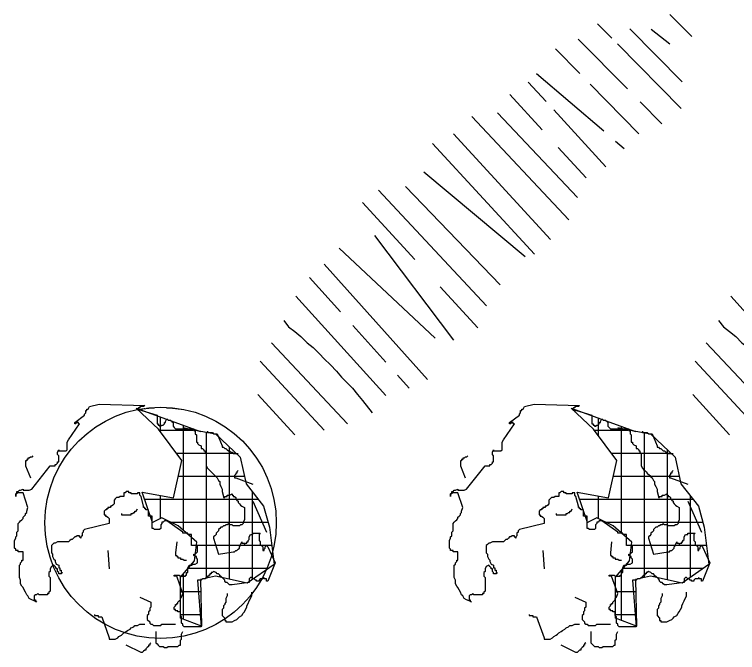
# Model space of a CAD drawing. Extents: x -13.6 to 7.2, y -12.8 to 13.
# Drawn here: x 1.171 to 4.112, y -0.374 to 2.221 of the extents above; entities that cross this region are included whole.
import ezdxf

# ---------------------------------------------------------------- set-up
doc = ezdxf.new("R2010")
doc.units = 0
doc.header["$MEASUREMENT"] = 0
for name, color, linetype in [('C-LAND-PL-SHADE', 1, 'CONTINUOUS'), ('C-LAND-PL-TEXTURE', 8, 'CONTINUOUS'), ('C-LAND-TreColmShde1', 3, 'CONTINUOUS'), ('C-LAND-TreColmShde1m', 3, 'CONTINUOUS'), ('C-LAND-WIPEOUT', 242, 'CONTINUOUS')]:
    doc.layers.add(name, color=color, linetype=linetype)
pattern_1 = [(0, (-0.01676, 0.0617), (0, 0.09375), []), (90, (-0.01676, 0.0617), (-0.09375, 6e-18), [])]

# ---------------------------------------------------------------- blocks, each defined once
blk = doc.blocks.new('C-LAND-TreColmShd2m')
at = {"layer": 'C-LAND-PL-SHADE'}
for points in [[(2.1592, 2.1608), (2.2492, 2.0708)], [(1.8656, 2.1232), (1.9233, 2.0647)], [(1.9972, 2.102), (2.2098, 1.8865)], [(2.0842, 2.1008), (2.1592, 2.0408)], [(1.7875, 2.0608), (1.9872, 1.8581)], [(1.9469, 2.0407), (2.2056, 1.7782)], [(1.6942, 2.0208), (1.7932, 1.9204)], [(1.6181, 1.9212), (1.8909, 1.6873)], [(1.5842, 1.8858), (1.6566, 1.8065)], [(1.8356, 1.8774), (2.0342, 1.6758)], [(1.5092, 1.8358), (1.6411, 1.6911)], [(2.039, 1.8056), (2.1275, 1.7158)], [(1.6878, 1.7723), (1.8992, 1.5408)], [(1.3542, 1.7458), (1.7492, 1.3258)], [(1.4592, 1.7608), (1.7842, 1.4158)], [(1.2792, 1.6758), (1.6742, 1.2458)], [(1.1942, 1.6358), (1.6092, 1.1858)], [(1.7061, 1.6199), (1.8192, 1.4958)], [(1.9394, 1.6457), (1.9742, 1.6158)], [(1.1592, 1.5208), (1.5707, 1.1764)], [(0.9742, 1.4458), (1.4142, 0.9758)], [(1.0842, 1.4608), (1.4692, 1.0608)], [(0.9092, 1.3958), (1.1227, 1.1642)], [(0.9582, 1.2618), (1.2792, 0.8358)], [(0.8142, 1.2108), (1.2051, 0.8443)], [(0.7542, 1.1458), (1.1742, 0.6758)], [(0.6942, 1.0908), (0.82, 0.9511)], [(1.2254, 1.0528), (1.3792, 0.8858)], [(0.6392, 1.0158), (1.0042, 0.6108)], [(0.5892, 0.9158), (0.6092, 0.8908), (0.6342, 0.8708), (0.6592, 0.8508), (0.6842, 0.8258), (0.7092, 0.8058), (0.7342, 0.7808), (0.7542, 0.7608), (0.7792, 0.7358), (0.8042, 0.7108), (0.8242, 0.6858), (0.8492, 0.6608), (0.8692, 0.6408), (0.8892, 0.6158), (0.9092, 0.5908), (0.9492, 0.5408)], [(0.8698, 0.8958), (1.0043, 0.7463)], [(1.0519, 0.6933), (1.0992, 0.6408)]]:
    blk.add_lwpolyline(points, dxfattribs=at)
at = {"layer": 'C-LAND-TreColmShde1m'}
for points in [[(-0.4308, 0.3658), (-0.4358, 0.3608), (-0.4408, 0.3608), (-0.4458, 0.3558), (-0.4508, 0.3558), (-0.4508, 0.3508), (-0.4558, 0.3508), (-0.4558, 0.3458), (-0.4608, 0.3458), (-0.4608, 0.3408), (-0.4608, 0.3358), (-0.4608, 0.3308), (-0.4608, 0.3258), (-0.4408, 0.2758)], [(0.0492, -0.3942), (0.0442, -0.3992), (0.0442, -0.4042), (0.0392, -0.4042), (0.0392, -0.4092), (0.0342, -0.4142), (0.0292, -0.4192), (0.0292, -0.4242), (0.0242, -0.4242), (0.0192, -0.4292), (0.0142, -0.4342), (0.0092, -0.4342), (-0.0508, -0.4042)]]:
    blk.add_lwpolyline(points, dxfattribs=at)
at = {"linetype": 'Continuous'}
blk.add_wipeout([(0.5592, 0.0935), (0.5403, 0.2255), (0.4851, 0.3469), (0.3981, 0.448), (0.2862, 0.5206), (0.1585, 0.5589), (0.0251, 0.5598), (-0.1032, 0.5232), (-0.216, 0.4522), (-0.3044, 0.3523), (-0.3612, 0.2317), (-0.3819, 0.0999), (-0.382, 0.0935), (-0.3631, -0.0385), (-0.3079, -0.16), (-0.2209, -0.261), (-0.109, -0.3336), (0.0188, -0.3719), (0.1521, -0.3728), (0.2804, -0.3363), (0.3933, -0.2652), (0.4817, -0.1653), (0.5385, -0.0447), (0.5592, 0.0871)], dxfattribs=at).dxf.layer = 'C-LAND-WIPEOUT'
at = {"layer": 'C-LAND-PL-TEXTURE', "linetype": 'Continuous'}
h = blk.add_hatch(dxfattribs=at)
h.set_pattern_fill('NET', color=256, scale=0.75, style=0)
h.set_pattern_definition(pattern_1)
h.paths.add_polyline_path([(0.1796, 0.4791), (0.3125, 0.4553), (0.4122, 0.3605), (0.436, 0.2514), (0.5072, 0.1612), (0.5309, 0.0758), (0.5499, -0.076), (0.4407, -0.1519), (0.3125, -0.1234), (0.2508, -0.1376), (0.2556, -0.3274), (0.1701, -0.2942), (0.1701, -0.1281), (0.2271, -0.0617), (0.2366, 0.0142), (0.1606, 0.0806), (0.0941, 0.1138), (0.0561, 0.0948), (0.0134, 0.2182), (0.1416, 0.1944), (0.1748, 0.3462), (0.0799, 0.4743), (-0.0103, 0.5597), (0.2508, 0.4648)])
at = {"layer": 'C-LAND-PL-SHADE'}
for points in [[(0.5392, 0.8258), (0.8492, 0.4958)], [(0.4942, 0.7508), (0.7542, 0.4708)], [(0.4842, 0.6158), (0.6342, 0.4508)]]:
    blk.add_lwpolyline(points, dxfattribs=at)
at = {"layer": 'C-LAND-PL-TEXTURE', "linetype": 'Continuous'}
blk.add_lwpolyline([(0.1796, 0.4791), (0.3125, 0.4553), (0.4122, 0.3605), (0.436, 0.2514), (0.5072, 0.1612), (0.5309, 0.0758), (0.5499, -0.076), (0.4407, -0.1519), (0.3125, -0.1234), (0.2508, -0.1376), (0.2556, -0.3274), (0.1701, -0.2942), (0.1701, -0.1281), (0.2271, -0.0617), (0.2366, 0.0142), (0.1606, 0.0806), (0.0941, 0.1138), (0.0561, 0.0948), (0.0134, 0.2182), (0.1416, 0.1944), (0.1748, 0.3462), (0.0799, 0.4743), (-0.0103, 0.5597), (0.2508, 0.4648)], close=True, dxfattribs=at)
at = {"layer": 'C-LAND-TreColmShde1m'}
blk.add_lwpolyline([(-0.1608, 0.5758), (0.0242, 0.5708), (0.0192, 0.5658), (0.0142, 0.5658), (0.0092, 0.5658), (0.0042, 0.5658), (0.0042, 0.5608), (-0.0008, 0.5608), (-0.0058, 0.5558), (0.0742, 0.5308), (0.0742, 0.5258), (0.0742, 0.5208), (0.0742, 0.5158), (0.0742, 0.5108), (0.0742, 0.5058), (0.0742, 0.5008), (0.0742, 0.4958), (0.0792, 0.4958), (0.0792, 0.4908), (0.0842, 0.4908), (0.0842, 0.4858), (0.0892, 0.4858), (0.0942, 0.4908), (0.0992, 0.4908), (0.1042, 0.4958), (0.1042, 0.5008), (0.1092, 0.5008), (0.1092, 0.5058), (0.1142, 0.5158), (0.1192, 0.5108), (0.1242, 0.5108), (0.1292, 0.5108), (0.1342, 0.5058), (0.1392, 0.5008), (0.1392, 0.4958), (0.1392, 0.4908), (0.1392, 0.4858), (0.1442, 0.4808), (0.1492, 0.4758), (0.2242, 0.4758), (0.2242, 0.4708), (0.2292, 0.4658), (0.2292, 0.4608), (0.2292, 0.4558), (0.2342, 0.4508), (0.2342, 0.4458), (0.2342, 0.4408), (0.2342, 0.4308), (0.2342, 0.4258), (0.2342, 0.4208), (0.2392, 0.4208), (0.2392, 0.4158), (0.2442, 0.4108), (0.2542, 0.4058), (0.2542, 0.4008), (0.2542, 0.3958), (0.2592, 0.3958), (0.2642, 0.3908), (0.2642, 0.3858), (0.2692, 0.3858), (0.2692, 0.3808), (0.2742, 0.3758), (0.2742, 0.3258), (0.2792, 0.3158), (0.2842, 0.3108), (0.2892, 0.3058), (0.2942, 0.3008), (0.2992, 0.2958), (0.3092, 0.2858), (0.3142, 0.2808), (0.3192, 0.2758), (0.3242, 0.2658), (0.3292, 0.2608), (0.3292, 0.2508), (0.3342, 0.2408), (0.3392, 0.2308), (0.3392, 0.2208), (0.3442, 0.2008), (0.3442, 0.1958), (0.3492, 0.1958), (0.3492, 0.2008), (0.3542, 0.2008), (0.3592, 0.2008), (0.3592, 0.2058), (0.3642, 0.2058), (0.3692, 0.2058), (0.3792, 0.2108), (0.3792, 0.2058), (0.3842, 0.2058), (0.3842, 0.2008), (0.3892, 0.2008), (0.3942, 0.1958), (0.3942, 0.1908), (0.3992, 0.1858), (0.4042, 0.1808), (0.4042, 0.1758), (0.4092, 0.1708), (0.4142, 0.1658), (0.4192, 0.1608), (0.4292, 0.1558), (0.4292, 0.1058), (0.4242, 0.0958), (0.4242, 0.0908), (0.4192, 0.0858), (0.4142, 0.0858), (0.4092, 0.0808), (0.4042, 0.0808), (0.3942, 0.0808), (0.3892, 0.0808), (0.3842, 0.0808), (0.3792, 0.0858), (0.3742, 0.0858), (0.3692, 0.0858), (0.3642, 0.0908), (0.3592, 0.0858), (0.3542, 0.0858), (0.3492, 0.0808), (0.3442, 0.0808), (0.3392, 0.0758), (0.3342, 0.0758), (0.3292, 0.0708), (0.3242, 0.0658), (0.3242, 0.0608), (0.3192, 0.0558), (0.3142, 0.0508), (0.3142, 0.0458), (0.3092, 0.0408), (0.3042, 0.0358), (0.3042, 0.0308), (0.3242, -0.0342), (0.3842, -0.0242), (0.3892, -0.0242), (0.3942, -0.0192), (0.3992, -0.0192), (0.4042, -0.0142), (0.4092, -0.0092), (0.4092, -0.0042), (0.4142, 0.0008), (0.4142, 0.0058), (0.4192, 0.0158), (0.4192, 0.0108), (0.4242, 0.0108), (0.4292, 0.0108), (0.4292, 0.0058), (0.4342, 0.0108), (0.4392, 0.0108), (0.4392, 0.0158), (0.4442, 0.0158), (0.4442, 0.0208), (0.4492, 0.0258), (0.4492, 0.0308), (0.4492, 0.0358), (0.4542, 0.0458), (0.4592, 0.0458), (0.4642, 0.0458), (0.4642, 0.0508), (0.4692, 0.0508), (0.4742, 0.0508), (0.4792, 0.0508), (0.4842, 0.0508), (0.4892, 0.0508), (0.4942, 0.0508), (0.4892, 0.0458), (0.4892, 0.0408), (0.4892, 0.0358), (0.4892, 0.0308), (0.4892, 0.0258), (0.4892, 0.0208), (0.4942, 0.0158), (0.4942, 0.0108), (0.4942, 0.0058), (0.4992, 0.0008), (0.5042, -0.0042), (0.5042, -0.0142), (0.5042, -0.0192), (0.5092, -0.0192), (0.5092, -0.0142), (0.5142, -0.0092), (0.5142, -0.0042), (0.5192, 0.0008), (0.5242, -0.0042), (0.5542, -0.0692), (0.5242, -0.1442), (0.5192, -0.1442), (0.5192, -0.1392), (0.5192, -0.1342), (0.5142, -0.1342), (0.5092, -0.1342), (0.5092, -0.1292), (0.5042, -0.1342), (0.4992, -0.1342), (0.4942, -0.1342), (0.4892, -0.1392), (0.4892, -0.1442), (0.4842, -0.1442), (0.4792, -0.1442), (0.4792, -0.1392), (0.4742, -0.1392), (0.4692, -0.1342), (0.4642, -0.1342), (0.4592, -0.1292), (0.4542, -0.1292), (0.4492, -0.1342), (0.4492, -0.1392), (0.4492, -0.1442), (0.4492, -0.1492), (0.3792, -0.1592), (0.3692, -0.1592), (0.3642, -0.1542), (0.3592, -0.1492), (0.3542, -0.1492), (0.3492, -0.1442), (0.3492, -0.1392), (0.3442, -0.1342), (0.3392, -0.1292), (0.3342, -0.1242), (0.3292, -0.1242), (0.3292, -0.1192), (0.3242, -0.1142), (0.3192, -0.1142), (0.3142, -0.1092), (0.3042, -0.1042), (0.2992, -0.1092), (0.2942, -0.1092), (0.2942, -0.1142), (0.2892, -0.1142), (0.2892, -0.1192), (0.2842, -0.1192), (0.2842, -0.1242), (0.2792, -0.1242), (0.2792, -0.1292), (0.2742, -0.1292), (0.2692, -0.1342), (0.2642, -0.1342), (0.2592, -0.1342), (0.2542, -0.1392), (0.2492, -0.1392), (0.2442, -0.1392), (0.2392, -0.1392), (0.2542, -0.3292), (0.1992, -0.3292), (0.1892, -0.3292), (0.1842, -0.3292), (0.1792, -0.3242), (0.1792, -0.3192), (0.1742, -0.3142), (0.1742, -0.3092), (0.1742, -0.3042), (0.1742, -0.2992), (0.1742, -0.2942), (0.1742, -0.2892), (0.1692, -0.2842), (0.1692, -0.2692), (0.1642, -0.2692), (0.1592, -0.2692), (0.1592, -0.2642), (0.1542, -0.2642), (0.1492, -0.2642), (0.1492, -0.2592), (0.1442, -0.2592), (0.1442, -0.2542), (0.1442, -0.2492), (0.1492, -0.2442), (0.1492, -0.2392), (0.1542, -0.2392), (0.1542, -0.2342), (0.1592, -0.2342), (0.1592, -0.2292), (0.1642, -0.2242), (0.1692, -0.2192), (0.1692, -0.2142), (0.1742, -0.2092), (0.1792, -0.1942), (0.1542, -0.1242), (0.1492, -0.1242), (0.1442, -0.1242), (0.1442, -0.1192), (0.1492, -0.1192), (0.1542, -0.1192), (0.1592, -0.1192), (0.1642, -0.1192), (0.1692, -0.1242), (0.1742, -0.1242), (0.1792, -0.1242), (0.1842, -0.1242), (0.1892, -0.1242), (0.1892, -0.1192), (0.1942, -0.1192), (0.1942, -0.1142), (0.1942, -0.1092), (0.1992, -0.1092), (0.1992, -0.1042), (0.1992, -0.0992), (0.1992, -0.0942), (0.1992, -0.0892), (0.2042, -0.0792), (0.2092, -0.0792), (0.2142, -0.0792), (0.2192, -0.0742), (0.2242, -0.0742), (0.2292, -0.0742), (0.2392, -0.0692), (0.2392, -0.0642), (0.2392, -0.0592), (0.2392, -0.0542), (0.2342, -0.0492), (0.2342, -0.0442), (0.2292, -0.0442), (0.2242, -0.0392), (0.2242, -0.0342), (0.2292, -0.0342), (0.2342, -0.0292), (0.2392, -0.0242), (0.2392, -0.0192), (0.2392, -0.0142), (0.2392, -0.0092), (0.2392, 0.0008), (0.2342, 0.0008), (0.2292, 0.0008), (0.2242, 0.0008), (0.2192, 0.0008), (0.2142, 0.0008), (0.2142, 0.0058), (0.2142, 0.0108), (0.2142, 0.0158), (0.2142, 0.0208), (0.2142, 0.0258), (0.2142, 0.0308), (0.2142, 0.0358), (0.2142, 0.0458), (0.2092, 0.0458), (0.2042, 0.0458), (0.1992, 0.0458), (0.1992, 0.0508), (0.1942, 0.0508), (0.1892, 0.0508), (0.1842, 0.0508), (0.1792, 0.0508), (0.1792, 0.0558), (0.1142, 0.1008), (0.1092, 0.1008), (0.1042, 0.1008), (0.0992, 0.0958), (0.0942, 0.0958), (0.0942, 0.0908), (0.0892, 0.0858), (0.0892, 0.0808), (0.0892, 0.0758), (0.0892, 0.0708), (0.0842, 0.0658), (0.0792, 0.0658), (0.0742, 0.0658), (0.0692, 0.0658), (0.0642, 0.0658), (0.0592, 0.0708), (0.0542, 0.0708), (0.0542, 0.0758), (0.0542, 0.0808), (0.0542, 0.0858), (0.0542, 0.0908), (0.0542, 0.0958), (0.0542, 0.1008), (0.0542, 0.1058), (0.0542, 0.1108), (0.0542, 0.1208), (0.0492, 0.1208), (0.0442, 0.1208), (0.0392, 0.1208), (0.0392, 0.1258), (0.0392, 0.1308), (0.0392, 0.1358), (0.0392, 0.1408), (0.0392, 0.1458), (0.0342, 0.1458), (0.0292, 0.1458), (0.0292, 0.1508), (0.0242, 0.1508), (0.0242, 0.1558), (0.0192, 0.1558), (0.0192, 0.1608), (0.0092, 0.2008), (0.0042, 0.2058), (0.0042, 0.2108), (0.0042, 0.2158), (-0.0008, 0.2158), (-0.0058, 0.2158), (-0.0058, 0.2108), (-0.0108, 0.2108), (-0.0158, 0.2108), (-0.0208, 0.2108), (-0.0258, 0.2108), (-0.0308, 0.2108), (-0.0308, 0.2158), (-0.0358, 0.2158), (-0.0408, 0.2158), (-0.0408, 0.2208), (-0.0458, 0.2208), (-0.0508, 0.2208), (-0.0558, 0.2158), (-0.0608, 0.2158), (-0.0608, 0.2108), (-0.0608, 0.2058), (-0.0608, 0.2008), (-0.0658, 0.2008), (-0.0708, 0.2008), (-0.0758, 0.2008), (-0.0808, 0.1958), (-0.0858, 0.1958), (-0.0908, 0.1958), (-0.0958, 0.1908), (-0.1008, 0.1858), (-0.1008, 0.1808), (-0.1008, 0.1758), (-0.1008, 0.1708), (-0.1058, 0.1658), (-0.1108, 0.1608), (-0.1158, 0.1608), (-0.1158, 0.1558), (-0.1208, 0.1558), (-0.1258, 0.1558), (-0.1258, 0.1508), (-0.1308, 0.1508), (-0.1308, 0.1458), (-0.1358, 0.1458), (-0.1408, 0.1408), (-0.1408, 0.1358), (-0.1408, 0.1308), (-0.1408, 0.1258), (-0.1358, 0.1258), (-0.1358, 0.1208), (-0.1308, 0.1208), (-0.1258, 0.1158), (-0.1208, 0.1108), (-0.1208, 0.1058), (-0.1208, 0.1008), (-0.1208, 0.0908), (-0.2208, 0.0658), (-0.2258, 0.0608), (-0.2258, 0.0558), (-0.2308, 0.0508), (-0.2308, 0.0458), (-0.2308, 0.0408), (-0.2358, 0.0358), (-0.2358, 0.0308), (-0.2408, 0.0358), (-0.2408, 0.0408), (-0.2458, 0.0408), (-0.2508, 0.0408), (-0.2558, 0.0358), (-0.2608, 0.0358), (-0.2658, 0.0308), (-0.2708, 0.0258), (-0.2758, 0.0258), (-0.2808, 0.0208), (-0.2858, 0.0158), (-0.2908, 0.0158), (-0.2958, 0.0158), (-0.3008, 0.0158), (-0.3058, 0.0158), (-0.3108, 0.0158), (-0.3158, 0.0158), (-0.3208, 0.0158), (-0.3258, 0.0158), (-0.3308, 0.0158), (-0.3408, 0.0108), (-0.3458, 0.0108), (-0.3508, 0.0058), (-0.3558, 0.0008), (-0.3558, -0.0092), (-0.3558, -0.0142), (-0.3558, -0.0192), (-0.3558, -0.0292), (-0.3508, -0.0342), (-0.3508, -0.0442), (-0.3458, -0.0542), (-0.3408, -0.0592), (-0.3408, -0.0642), (-0.3358, -0.0742), (-0.3258, -0.0792), (-0.3258, -0.0842), (-0.3258, -0.0892), (-0.3208, -0.0892), (-0.3208, -0.0942), (-0.3208, -0.0992), (-0.3158, -0.0992), (-0.3158, -0.1042), (-0.3158, -0.1092), (-0.3108, -0.1092), (-0.3158, -0.1142), (-0.3208, -0.1142), (-0.3258, -0.1142), (-0.3258, -0.1092), (-0.3308, -0.1042), (-0.3308, -0.0992), (-0.3308, -0.0942), (-0.3358, -0.0942), (-0.3358, -0.0892), (-0.3408, -0.0842), (-0.3458, -0.0792), (-0.3558, -0.0842), (-0.3608, -0.0942), (-0.3608, -0.0992), (-0.3608, -0.1042), (-0.3658, -0.1092), (-0.3658, -0.1142), (-0.3658, -0.1242), (-0.3608, -0.1292), (-0.3608, -0.1342), (-0.3608, -0.1442), (-0.3608, -0.1492), (-0.3608, -0.1592), (-0.3608, -0.1642), (-0.3608, -0.1742), (-0.3608, -0.1842), (-0.3658, -0.1892), (-0.3658, -0.1942), (-0.3708, -0.1942), (-0.3708, -0.1992), (-0.3758, -0.1992), (-0.3808, -0.1992), (-0.3858, -0.1992), (-0.3908, -0.1992), (-0.3958, -0.1992), (-0.4008, -0.1992), (-0.4058, -0.1992), (-0.4108, -0.1942), (-0.4158, -0.1992), (-0.4208, -0.1992), (-0.4258, -0.2042), (-0.4258, -0.2092), (-0.4258, -0.2142), (-0.4258, -0.2192), (-0.4208, -0.2192), (-0.4208, -0.2242), (-0.4158, -0.2292), (-0.4258, -0.2242), (-0.4358, -0.2192), (-0.4458, -0.2142), (-0.4508, -0.2042), (-0.4558, -0.1992), (-0.4608, -0.1892), (-0.4658, -0.1792), (-0.4708, -0.1692), (-0.4758, -0.1642), (-0.4808, -0.1542), (-0.4808, -0.1392), (-0.4858, -0.1292), (-0.4858, -0.1192), (-0.4858, -0.1092), (-0.4858, -0.0792), (-0.4808, -0.0742), (-0.4808, -0.0692), (-0.4758, -0.0642), (-0.4758, -0.0592), (-0.4708, -0.0592), (-0.4708, -0.0542), (-0.4708, -0.0492), (-0.4708, -0.0442), (-0.4708, -0.0392), (-0.4708, -0.0342), (-0.4708, -0.0242), (-0.4758, -0.0242), (-0.4808, -0.0242), (-0.4858, -0.0242), (-0.4908, -0.0242), (-0.4908, -0.0192), (-0.5008, -0.0192), (-0.5008, -0.0142), (-0.5058, -0.0092), (-0.5058, -0.0042), (-0.5058, 0.0008), (-0.5058, 0.0108), (-0.5058, 0.0158), (-0.5058, 0.0208), (-0.5008, 0.0308), (-0.5008, 0.0358), (-0.4958, 0.0408), (-0.4958, 0.0508), (-0.4958, 0.0558), (-0.4908, 0.0608), (-0.4908, 0.0758), (-0.4908, 0.0808), (-0.4908, 0.0858), (-0.4908, 0.0908), (-0.4858, 0.0958), (-0.4808, 0.1008), (-0.4758, 0.1058), (-0.4708, 0.1108), (-0.4708, 0.1158), (-0.4658, 0.1208), (-0.4608, 0.1258), (-0.4608, 0.1308), (-0.4558, 0.1358), (-0.4558, 0.1408), (-0.4508, 0.1558), (-0.4708, 0.2158), (-0.4758, 0.2158), (-0.4808, 0.2158), (-0.4858, 0.2158), (-0.4908, 0.2158), (-0.4958, 0.2158), (-0.4958, 0.2108), (-0.5008, 0.2108), (-0.5008, 0.2058), (-0.5008, 0.2008), (-0.5008, 0.2058), (-0.5008, 0.2108), (-0.4958, 0.2158), (-0.4958, 0.2208), (-0.4908, 0.2208), (-0.4858, 0.2258), (-0.4808, 0.2258), (-0.4708, 0.2308), (-0.4708, 0.2258), (-0.4658, 0.2258), (-0.4608, 0.2258), (-0.4558, 0.2258), (-0.4508, 0.2258), (-0.4458, 0.2258), (-0.4358, 0.2308), (-0.3608, 0.3258), (-0.3558, 0.3258), (-0.3508, 0.3258), (-0.3458, 0.3258), (-0.3408, 0.3258), (-0.3408, 0.3308), (-0.3358, 0.3308), (-0.3308, 0.3358), (-0.3308, 0.3408), (-0.3258, 0.3408), (-0.3258, 0.3458), (-0.3258, 0.3508), (-0.3258, 0.3558), (-0.3258, 0.3608), (-0.3258, 0.3658), (-0.3308, 0.3708), (-0.3308, 0.3758), (-0.3308, 0.3808), (-0.3258, 0.3908), (-0.3258, 0.3858), (-0.3208, 0.3858), (-0.3158, 0.3858), (-0.3108, 0.3858), (-0.3058, 0.3858), (-0.3008, 0.3858), (-0.2958, 0.3858), (-0.2908, 0.3908), (-0.2908, 0.3958), (-0.2908, 0.4008), (-0.2908, 0.4058), (-0.2908, 0.4108), (-0.2908, 0.4158), (-0.2908, 0.4208), (-0.2858, 0.4308), (-0.2408, 0.4958), (-0.2458, 0.4958), (-0.2458, 0.5008), (-0.2508, 0.5008), (-0.2558, 0.5008), (-0.2558, 0.4958), (-0.2608, 0.4958), (-0.2608, 0.5008), (-0.2208, 0.5308), (-0.2208, 0.5358), (-0.2158, 0.5408), (-0.2158, 0.5458), (-0.2158, 0.5508), (-0.2108, 0.5508), (-0.2108, 0.5558), (-0.2058, 0.5558), (-0.2008, 0.5658)], close=True, dxfattribs=at)
for points in [[(0.2792, 0.4658), (0.2792, 0.4608), (0.2842, 0.4608), (0.2892, 0.4608), (0.2942, 0.4608), (0.2992, 0.4608), (0.3042, 0.4558), (0.3092, 0.4558), (0.3192, 0.4558), (0.3392, 0.4058), (0.3392, 0.4008), (0.3442, 0.4008), (0.3492, 0.3958), (0.3542, 0.3958), (0.3592, 0.3908), (0.3642, 0.3858), (0.3692, 0.3858), (0.3742, 0.3808), (0.3792, 0.3808), (0.3842, 0.3758), (0.3892, 0.3758), (0.3942, 0.3758), (0.4042, 0.3758)], [(0.4042, 0.3058), (0.3992, 0.3008), (0.3992, 0.2958), (0.3942, 0.2958), (0.3942, 0.2908), (0.3892, 0.2858), (0.3892, 0.2808), (0.3892, 0.2758), (0.3942, 0.2758), (0.4642, 0.2508)], [(0.4642, 0.1808), (0.5192, 0.0558)], [(-0.0708, 0.1308), (-0.0708, 0.1258), (-0.0658, 0.1258), (-0.0608, 0.1258), (-0.0558, 0.1258), (-0.0508, 0.1258), (-0.0458, 0.1258), (-0.0408, 0.1258), (-0.0358, 0.1258), (-0.0308, 0.1258), (-0.0308, 0.1308), (-0.0258, 0.1308), (-0.0208, 0.1358), (-0.0158, 0.1358), (-0.0158, 0.1408), (-0.0108, 0.1408), (-0.0058, 0.1508)], [(0.1542, 0.0158), (0.1492, -0.0292), (0.1492, -0.0342), (0.1492, -0.0392), (0.1542, -0.0392), (0.1542, -0.0442), (0.1592, -0.0442), (0.1592, -0.0492), (0.1642, -0.0492), (0.1692, -0.0492), (0.1692, -0.0542), (0.1742, -0.0542), (0.1792, -0.0542), (0.1842, -0.0592), (0.1942, -0.0592)], [(-0.1258, -0.0192), (-0.1208, -0.0942)], [(0.3592, -0.1942), (0.3592, -0.1992), (0.3592, -0.2042), (0.3542, -0.2142), (0.3542, -0.2192), (0.3542, -0.2242), (0.3542, -0.2292), (0.3492, -0.2342), (0.3492, -0.2392), (0.3442, -0.2442), (0.3442, -0.2492), (0.3442, -0.2542), (0.3392, -0.2592), (0.3392, -0.2642), (0.3392, -0.2692), (0.3392, -0.2742), (0.3392, -0.2842), (0.3492, -0.2942), (0.3492, -0.2992), (0.3492, -0.3042), (0.3542, -0.3042), (0.3542, -0.3092), (0.3592, -0.3092), (0.3642, -0.3092), (0.3692, -0.3092), (0.3792, -0.3092), (0.3892, -0.3042), (0.3992, -0.2992), (0.4042, -0.2942), (0.4092, -0.2892), (0.4192, -0.2842), (0.4242, -0.2742), (0.4292, -0.2692), (0.4342, -0.2592), (0.4392, -0.2492), (0.4392, -0.2442), (0.4442, -0.2342), (0.4492, -0.2242), (0.4592, -0.2042), (0.4592, -0.1992), (0.4592, -0.1942), (0.4592, -0.1892)], [(0.0042, -0.2092), (0.0492, -0.2292), (0.0492, -0.2342), (0.0492, -0.2392), (0.0492, -0.2442), (0.0492, -0.2492), (0.0442, -0.2542), (0.0442, -0.2592), (0.0442, -0.2642), (0.0392, -0.2692), (0.0392, -0.2742), (0.0392, -0.2792), (0.0342, -0.2842), (0.0342, -0.2892), (0.0342, -0.2942), (0.0342, -0.2992), (0.0442, -0.3092), (0.0442, -0.3142), (0.0492, -0.3192), (0.0542, -0.3192), (0.0592, -0.3242), (0.0692, -0.3242), (0.0742, -0.3242), (0.0792, -0.3242), (0.0892, -0.3242), (0.0942, -0.3192), (0.1042, -0.3192), (0.1092, -0.3192), (0.1192, -0.3192), (0.1242, -0.3192), (0.1342, -0.3192), (0.1492, -0.3192)], [(-0.1808, -0.2792), (-0.1808, -0.2842), (-0.1758, -0.2842), (-0.1708, -0.2842), (-0.1658, -0.2842), (-0.1658, -0.2892), (-0.1608, -0.2892), (-0.1558, -0.2892), (-0.1508, -0.2892), (-0.1208, -0.3742), (-0.1208, -0.3792), (-0.1158, -0.3792), (-0.1108, -0.3792), (-0.1008, -0.3792), (-0.0958, -0.3792), (-0.0858, -0.3742), (-0.0808, -0.3692), (-0.0708, -0.3642), (-0.0658, -0.3592), (-0.0608, -0.3542), (-0.0508, -0.3492), (-0.0458, -0.3442), (-0.0358, -0.3392), (-0.0308, -0.3342), (-0.0208, -0.3292), (-0.0158, -0.3242), (-0.0058, -0.3242), (0.0042, -0.3192), (0.0242, -0.3192)], [(0.0692, -0.3492), (0.0692, -0.3542), (0.0692, -0.3592), (0.0692, -0.3642), (0.0692, -0.3692), (0.0692, -0.3742), (0.0692, -0.3792), (0.0692, -0.3892), (0.0692, -0.3942), (0.0742, -0.3992), (0.0792, -0.4042), (0.0842, -0.4092), (0.0892, -0.4092), (0.0942, -0.4092), (0.0992, -0.4092), (0.1042, -0.4142), (0.1142, -0.4142), (0.1192, -0.4092), (0.1242, -0.4092), (0.1292, -0.4092), (0.1342, -0.4092), (0.1492, -0.4092), (0.1542, -0.4092), (0.1592, -0.4092), (0.1642, -0.4042), (0.1692, -0.4042), (0.1692, -0.3992), (0.1692, -0.3942), (0.1692, -0.3892), (0.1692, -0.3842), (0.1742, -0.3792), (0.1742, -0.3742), (0.1742, -0.3692), (0.1742, -0.3642), (0.1742, -0.3592), (0.1792, -0.3492)]]:
    blk.add_lwpolyline(points, dxfattribs=at)
at = {"layer": 'C-LAND-WIPEOUT', "linetype": 'Continuous'}
blk.add_circle((0.0886, 0.0935), 0.4706, dxfattribs=at)
blk = doc.blocks.new('TreeColmShde2m')
at = {"layer": 'C-LAND-TreColmShde1m', "linetype": 'Continuous'}
blk.add_blockref('C-LAND-TreColmShd2m', (0, 0), dxfattribs=at)
blk = doc.blocks.new('C-LAND-TreColmShde2')
at = {"layer": 'C-LAND-PL-TEXTURE', "linetype": 'Continuous'}
h = blk.add_hatch(dxfattribs=at)
h.set_pattern_fill('NET', color=256, scale=0.75, style=0)
h.set_pattern_definition(pattern_1)
h.paths.add_polyline_path([(0.1796, 0.4791), (0.3125, 0.4553), (0.4122, 0.3605), (0.436, 0.2514), (0.5072, 0.1612), (0.5309, 0.0758), (0.5499, -0.076), (0.4407, -0.1519), (0.3125, -0.1234), (0.2508, -0.1376), (0.2556, -0.3274), (0.1701, -0.2942), (0.1701, -0.1281), (0.2271, -0.0617), (0.2366, 0.0142), (0.1606, 0.0806), (0.0941, 0.1138), (0.0561, 0.0948), (0.0134, 0.2182), (0.1416, 0.1944), (0.1748, 0.3462), (0.0799, 0.4743), (-0.0103, 0.5597), (0.2508, 0.4648)])
at = {"layer": 'C-LAND-PL-SHADE'}
for points in [[(2.1592, 2.1608), (2.2492, 2.0708)], [(1.8656, 2.1232), (1.9233, 2.0647)], [(1.9972, 2.102), (2.2098, 1.8865)], [(2.0842, 2.1008), (2.1592, 2.0408)], [(1.7875, 2.0608), (1.9872, 1.8581)], [(1.9469, 2.0407), (2.2056, 1.7782)], [(1.6942, 2.0208), (1.7932, 1.9204)], [(1.6181, 1.9212), (1.8909, 1.6873)], [(1.5842, 1.8858), (1.6566, 1.8065)], [(1.8356, 1.8774), (2.0342, 1.6758)], [(1.5092, 1.8358), (1.6411, 1.6911)], [(2.039, 1.8056), (2.1275, 1.7158)], [(1.6878, 1.7723), (1.8992, 1.5408)], [(1.3542, 1.7458), (1.7492, 1.3258)], [(1.4592, 1.7608), (1.7842, 1.4158)], [(1.2792, 1.6758), (1.6742, 1.2458)], [(1.1942, 1.6358), (1.6092, 1.1858)], [(1.7061, 1.6199), (1.8192, 1.4958)], [(1.9394, 1.6457), (1.9742, 1.6158)], [(1.1592, 1.5208), (1.5707, 1.1764)], [(0.9742, 1.4458), (1.4142, 0.9758)], [(1.0842, 1.4608), (1.4692, 1.0608)], [(0.9092, 1.3958), (1.1227, 1.1642)], [(0.9582, 1.2618), (1.2792, 0.8358)], [(0.8142, 1.2108), (1.2051, 0.8443)], [(0.7542, 1.1458), (1.1742, 0.6758)], [(0.6942, 1.0908), (0.82, 0.9511)], [(1.2254, 1.0528), (1.3792, 0.8858)], [(0.6392, 1.0158), (1.0042, 0.6108)], [(0.5892, 0.9158), (0.6092, 0.8908), (0.6342, 0.8708), (0.6592, 0.8508), (0.6842, 0.8258), (0.7092, 0.8058), (0.7342, 0.7808), (0.7542, 0.7608), (0.7792, 0.7358), (0.8042, 0.7108), (0.8242, 0.6858), (0.8492, 0.6608), (0.8692, 0.6408), (0.8892, 0.6158), (0.9092, 0.5908), (0.9492, 0.5408)], [(0.8698, 0.8958), (1.0043, 0.7463)], [(0.5392, 0.8258), (0.8492, 0.4958)], [(0.4942, 0.7508), (0.7542, 0.4708)], [(1.0519, 0.6933), (1.0992, 0.6408)], [(0.4842, 0.6158), (0.6342, 0.4508)]]:
    blk.add_lwpolyline(points, dxfattribs=at)
at = {"layer": 'C-LAND-PL-TEXTURE', "linetype": 'Continuous'}
blk.add_lwpolyline([(0.1796, 0.4791), (0.3125, 0.4553), (0.4122, 0.3605), (0.436, 0.2514), (0.5072, 0.1612), (0.5309, 0.0758), (0.5499, -0.076), (0.4407, -0.1519), (0.3125, -0.1234), (0.2508, -0.1376), (0.2556, -0.3274), (0.1701, -0.2942), (0.1701, -0.1281), (0.2271, -0.0617), (0.2366, 0.0142), (0.1606, 0.0806), (0.0941, 0.1138), (0.0561, 0.0948), (0.0134, 0.2182), (0.1416, 0.1944), (0.1748, 0.3462), (0.0799, 0.4743), (-0.0103, 0.5597), (0.2508, 0.4648)], close=True, dxfattribs=at)
at = {"layer": 'C-LAND-TreColmShde1'}
blk.add_lwpolyline([(-0.1608, 0.5758), (0.0242, 0.5708), (0.0192, 0.5658), (0.0142, 0.5658), (0.0092, 0.5658), (0.0042, 0.5658), (0.0042, 0.5608), (-0.0008, 0.5608), (-0.0058, 0.5558), (0.0742, 0.5308), (0.0742, 0.5258), (0.0742, 0.5208), (0.0742, 0.5158), (0.0742, 0.5108), (0.0742, 0.5058), (0.0742, 0.5008), (0.0742, 0.4958), (0.0792, 0.4958), (0.0792, 0.4908), (0.0842, 0.4908), (0.0842, 0.4858), (0.0892, 0.4858), (0.0942, 0.4908), (0.0992, 0.4908), (0.1042, 0.4958), (0.1042, 0.5008), (0.1092, 0.5008), (0.1092, 0.5058), (0.1142, 0.5158), (0.1192, 0.5108), (0.1242, 0.5108), (0.1292, 0.5108), (0.1342, 0.5058), (0.1392, 0.5008), (0.1392, 0.4958), (0.1392, 0.4908), (0.1392, 0.4858), (0.1442, 0.4808), (0.1492, 0.4758), (0.2242, 0.4758), (0.2242, 0.4708), (0.2292, 0.4658), (0.2292, 0.4608), (0.2292, 0.4558), (0.2342, 0.4508), (0.2342, 0.4458), (0.2342, 0.4408), (0.2342, 0.4308), (0.2342, 0.4258), (0.2342, 0.4208), (0.2392, 0.4208), (0.2392, 0.4158), (0.2442, 0.4108), (0.2542, 0.4058), (0.2542, 0.4008), (0.2542, 0.3958), (0.2592, 0.3958), (0.2642, 0.3908), (0.2642, 0.3858), (0.2692, 0.3858), (0.2692, 0.3808), (0.2742, 0.3758), (0.2742, 0.3258), (0.2792, 0.3158), (0.2842, 0.3108), (0.2892, 0.3058), (0.2942, 0.3008), (0.2992, 0.2958), (0.3092, 0.2858), (0.3142, 0.2808), (0.3192, 0.2758), (0.3242, 0.2658), (0.3292, 0.2608), (0.3292, 0.2508), (0.3342, 0.2408), (0.3392, 0.2308), (0.3392, 0.2208), (0.3442, 0.2008), (0.3442, 0.1958), (0.3492, 0.1958), (0.3492, 0.2008), (0.3542, 0.2008), (0.3592, 0.2008), (0.3592, 0.2058), (0.3642, 0.2058), (0.3692, 0.2058), (0.3792, 0.2108), (0.3792, 0.2058), (0.3842, 0.2058), (0.3842, 0.2008), (0.3892, 0.2008), (0.3942, 0.1958), (0.3942, 0.1908), (0.3992, 0.1858), (0.4042, 0.1808), (0.4042, 0.1758), (0.4092, 0.1708), (0.4142, 0.1658), (0.4192, 0.1608), (0.4292, 0.1558), (0.4292, 0.1058), (0.4242, 0.0958), (0.4242, 0.0908), (0.4192, 0.0858), (0.4142, 0.0858), (0.4092, 0.0808), (0.4042, 0.0808), (0.3942, 0.0808), (0.3892, 0.0808), (0.3842, 0.0808), (0.3792, 0.0858), (0.3742, 0.0858), (0.3692, 0.0858), (0.3642, 0.0908), (0.3592, 0.0858), (0.3542, 0.0858), (0.3492, 0.0808), (0.3442, 0.0808), (0.3392, 0.0758), (0.3342, 0.0758), (0.3292, 0.0708), (0.3242, 0.0658), (0.3242, 0.0608), (0.3192, 0.0558), (0.3142, 0.0508), (0.3142, 0.0458), (0.3092, 0.0408), (0.3042, 0.0358), (0.3042, 0.0308), (0.3242, -0.0342), (0.3842, -0.0242), (0.3892, -0.0242), (0.3942, -0.0192), (0.3992, -0.0192), (0.4042, -0.0142), (0.4092, -0.0092), (0.4092, -0.0042), (0.4142, 0.0008), (0.4142, 0.0058), (0.4192, 0.0158), (0.4192, 0.0108), (0.4242, 0.0108), (0.4292, 0.0108), (0.4292, 0.0058), (0.4342, 0.0108), (0.4392, 0.0108), (0.4392, 0.0158), (0.4442, 0.0158), (0.4442, 0.0208), (0.4492, 0.0258), (0.4492, 0.0308), (0.4492, 0.0358), (0.4542, 0.0458), (0.4592, 0.0458), (0.4642, 0.0458), (0.4642, 0.0508), (0.4692, 0.0508), (0.4742, 0.0508), (0.4792, 0.0508), (0.4842, 0.0508), (0.4892, 0.0508), (0.4942, 0.0508), (0.4892, 0.0458), (0.4892, 0.0408), (0.4892, 0.0358), (0.4892, 0.0308), (0.4892, 0.0258), (0.4892, 0.0208), (0.4942, 0.0158), (0.4942, 0.0108), (0.4942, 0.0058), (0.4992, 0.0008), (0.5042, -0.0042), (0.5042, -0.0142), (0.5042, -0.0192), (0.5092, -0.0192), (0.5092, -0.0142), (0.5142, -0.0092), (0.5142, -0.0042), (0.5192, 0.0008), (0.5242, -0.0042), (0.5542, -0.0692), (0.5242, -0.1442), (0.5192, -0.1442), (0.5192, -0.1392), (0.5192, -0.1342), (0.5142, -0.1342), (0.5092, -0.1342), (0.5092, -0.1292), (0.5042, -0.1342), (0.4992, -0.1342), (0.4942, -0.1342), (0.4892, -0.1392), (0.4892, -0.1442), (0.4842, -0.1442), (0.4792, -0.1442), (0.4792, -0.1392), (0.4742, -0.1392), (0.4692, -0.1342), (0.4642, -0.1342), (0.4592, -0.1292), (0.4542, -0.1292), (0.4492, -0.1342), (0.4492, -0.1392), (0.4492, -0.1442), (0.4492, -0.1492), (0.3792, -0.1592), (0.3692, -0.1592), (0.3642, -0.1542), (0.3592, -0.1492), (0.3542, -0.1492), (0.3492, -0.1442), (0.3492, -0.1392), (0.3442, -0.1342), (0.3392, -0.1292), (0.3342, -0.1242), (0.3292, -0.1242), (0.3292, -0.1192), (0.3242, -0.1142), (0.3192, -0.1142), (0.3142, -0.1092), (0.3042, -0.1042), (0.2992, -0.1092), (0.2942, -0.1092), (0.2942, -0.1142), (0.2892, -0.1142), (0.2892, -0.1192), (0.2842, -0.1192), (0.2842, -0.1242), (0.2792, -0.1242), (0.2792, -0.1292), (0.2742, -0.1292), (0.2692, -0.1342), (0.2642, -0.1342), (0.2592, -0.1342), (0.2542, -0.1392), (0.2492, -0.1392), (0.2442, -0.1392), (0.2392, -0.1392), (0.2542, -0.3292), (0.1992, -0.3292), (0.1892, -0.3292), (0.1842, -0.3292), (0.1792, -0.3242), (0.1792, -0.3192), (0.1742, -0.3142), (0.1742, -0.3092), (0.1742, -0.3042), (0.1742, -0.2992), (0.1742, -0.2942), (0.1742, -0.2892), (0.1692, -0.2842), (0.1692, -0.2692), (0.1642, -0.2692), (0.1592, -0.2692), (0.1592, -0.2642), (0.1542, -0.2642), (0.1492, -0.2642), (0.1492, -0.2592), (0.1442, -0.2592), (0.1442, -0.2542), (0.1442, -0.2492), (0.1492, -0.2442), (0.1492, -0.2392), (0.1542, -0.2392), (0.1542, -0.2342), (0.1592, -0.2342), (0.1592, -0.2292), (0.1642, -0.2242), (0.1692, -0.2192), (0.1692, -0.2142), (0.1742, -0.2092), (0.1792, -0.1942), (0.1542, -0.1242), (0.1492, -0.1242), (0.1442, -0.1242), (0.1442, -0.1192), (0.1492, -0.1192), (0.1542, -0.1192), (0.1592, -0.1192), (0.1642, -0.1192), (0.1692, -0.1242), (0.1742, -0.1242), (0.1792, -0.1242), (0.1842, -0.1242), (0.1892, -0.1242), (0.1892, -0.1192), (0.1942, -0.1192), (0.1942, -0.1142), (0.1942, -0.1092), (0.1992, -0.1092), (0.1992, -0.1042), (0.1992, -0.0992), (0.1992, -0.0942), (0.1992, -0.0892), (0.2042, -0.0792), (0.2092, -0.0792), (0.2142, -0.0792), (0.2192, -0.0742), (0.2242, -0.0742), (0.2292, -0.0742), (0.2392, -0.0692), (0.2392, -0.0642), (0.2392, -0.0592), (0.2392, -0.0542), (0.2342, -0.0492), (0.2342, -0.0442), (0.2292, -0.0442), (0.2242, -0.0392), (0.2242, -0.0342), (0.2292, -0.0342), (0.2342, -0.0292), (0.2392, -0.0242), (0.2392, -0.0192), (0.2392, -0.0142), (0.2392, -0.0092), (0.2392, 0.0008), (0.2342, 0.0008), (0.2292, 0.0008), (0.2242, 0.0008), (0.2192, 0.0008), (0.2142, 0.0008), (0.2142, 0.0058), (0.2142, 0.0108), (0.2142, 0.0158), (0.2142, 0.0208), (0.2142, 0.0258), (0.2142, 0.0308), (0.2142, 0.0358), (0.2142, 0.0458), (0.2092, 0.0458), (0.2042, 0.0458), (0.1992, 0.0458), (0.1992, 0.0508), (0.1942, 0.0508), (0.1892, 0.0508), (0.1842, 0.0508), (0.1792, 0.0508), (0.1792, 0.0558), (0.1142, 0.1008), (0.1092, 0.1008), (0.1042, 0.1008), (0.0992, 0.0958), (0.0942, 0.0958), (0.0942, 0.0908), (0.0892, 0.0858), (0.0892, 0.0808), (0.0892, 0.0758), (0.0892, 0.0708), (0.0842, 0.0658), (0.0792, 0.0658), (0.0742, 0.0658), (0.0692, 0.0658), (0.0642, 0.0658), (0.0592, 0.0708), (0.0542, 0.0708), (0.0542, 0.0758), (0.0542, 0.0808), (0.0542, 0.0858), (0.0542, 0.0908), (0.0542, 0.0958), (0.0542, 0.1008), (0.0542, 0.1058), (0.0542, 0.1108), (0.0542, 0.1208), (0.0492, 0.1208), (0.0442, 0.1208), (0.0392, 0.1208), (0.0392, 0.1258), (0.0392, 0.1308), (0.0392, 0.1358), (0.0392, 0.1408), (0.0392, 0.1458), (0.0342, 0.1458), (0.0292, 0.1458), (0.0292, 0.1508), (0.0242, 0.1508), (0.0242, 0.1558), (0.0192, 0.1558), (0.0192, 0.1608), (0.0092, 0.2008), (0.0042, 0.2058), (0.0042, 0.2108), (0.0042, 0.2158), (-0.0008, 0.2158), (-0.0058, 0.2158), (-0.0058, 0.2108), (-0.0108, 0.2108), (-0.0158, 0.2108), (-0.0208, 0.2108), (-0.0258, 0.2108), (-0.0308, 0.2108), (-0.0308, 0.2158), (-0.0358, 0.2158), (-0.0408, 0.2158), (-0.0408, 0.2208), (-0.0458, 0.2208), (-0.0508, 0.2208), (-0.0558, 0.2158), (-0.0608, 0.2158), (-0.0608, 0.2108), (-0.0608, 0.2058), (-0.0608, 0.2008), (-0.0658, 0.2008), (-0.0708, 0.2008), (-0.0758, 0.2008), (-0.0808, 0.1958), (-0.0858, 0.1958), (-0.0908, 0.1958), (-0.0958, 0.1908), (-0.1008, 0.1858), (-0.1008, 0.1808), (-0.1008, 0.1758), (-0.1008, 0.1708), (-0.1058, 0.1658), (-0.1108, 0.1608), (-0.1158, 0.1608), (-0.1158, 0.1558), (-0.1208, 0.1558), (-0.1258, 0.1558), (-0.1258, 0.1508), (-0.1308, 0.1508), (-0.1308, 0.1458), (-0.1358, 0.1458), (-0.1408, 0.1408), (-0.1408, 0.1358), (-0.1408, 0.1308), (-0.1408, 0.1258), (-0.1358, 0.1258), (-0.1358, 0.1208), (-0.1308, 0.1208), (-0.1258, 0.1158), (-0.1208, 0.1108), (-0.1208, 0.1058), (-0.1208, 0.1008), (-0.1208, 0.0908), (-0.2208, 0.0658), (-0.2258, 0.0608), (-0.2258, 0.0558), (-0.2308, 0.0508), (-0.2308, 0.0458), (-0.2308, 0.0408), (-0.2358, 0.0358), (-0.2358, 0.0308), (-0.2408, 0.0358), (-0.2408, 0.0408), (-0.2458, 0.0408), (-0.2508, 0.0408), (-0.2558, 0.0358), (-0.2608, 0.0358), (-0.2658, 0.0308), (-0.2708, 0.0258), (-0.2758, 0.0258), (-0.2808, 0.0208), (-0.2858, 0.0158), (-0.2908, 0.0158), (-0.2958, 0.0158), (-0.3008, 0.0158), (-0.3058, 0.0158), (-0.3108, 0.0158), (-0.3158, 0.0158), (-0.3208, 0.0158), (-0.3258, 0.0158), (-0.3308, 0.0158), (-0.3408, 0.0108), (-0.3458, 0.0108), (-0.3508, 0.0058), (-0.3558, 0.0008), (-0.3558, -0.0092), (-0.3558, -0.0142), (-0.3558, -0.0192), (-0.3558, -0.0292), (-0.3508, -0.0342), (-0.3508, -0.0442), (-0.3458, -0.0542), (-0.3408, -0.0592), (-0.3408, -0.0642), (-0.3358, -0.0742), (-0.3258, -0.0792), (-0.3258, -0.0842), (-0.3258, -0.0892), (-0.3208, -0.0892), (-0.3208, -0.0942), (-0.3208, -0.0992), (-0.3158, -0.0992), (-0.3158, -0.1042), (-0.3158, -0.1092), (-0.3108, -0.1092), (-0.3158, -0.1142), (-0.3208, -0.1142), (-0.3258, -0.1142), (-0.3258, -0.1092), (-0.3308, -0.1042), (-0.3308, -0.0992), (-0.3308, -0.0942), (-0.3358, -0.0942), (-0.3358, -0.0892), (-0.3408, -0.0842), (-0.3458, -0.0792), (-0.3558, -0.0842), (-0.3608, -0.0942), (-0.3608, -0.0992), (-0.3608, -0.1042), (-0.3658, -0.1092), (-0.3658, -0.1142), (-0.3658, -0.1242), (-0.3608, -0.1292), (-0.3608, -0.1342), (-0.3608, -0.1442), (-0.3608, -0.1492), (-0.3608, -0.1592), (-0.3608, -0.1642), (-0.3608, -0.1742), (-0.3608, -0.1842), (-0.3658, -0.1892), (-0.3658, -0.1942), (-0.3708, -0.1942), (-0.3708, -0.1992), (-0.3758, -0.1992), (-0.3808, -0.1992), (-0.3858, -0.1992), (-0.3908, -0.1992), (-0.3958, -0.1992), (-0.4008, -0.1992), (-0.4058, -0.1992), (-0.4108, -0.1942), (-0.4158, -0.1992), (-0.4208, -0.1992), (-0.4258, -0.2042), (-0.4258, -0.2092), (-0.4258, -0.2142), (-0.4258, -0.2192), (-0.4208, -0.2192), (-0.4208, -0.2242), (-0.4158, -0.2292), (-0.4258, -0.2242), (-0.4358, -0.2192), (-0.4458, -0.2142), (-0.4508, -0.2042), (-0.4558, -0.1992), (-0.4608, -0.1892), (-0.4658, -0.1792), (-0.4708, -0.1692), (-0.4758, -0.1642), (-0.4808, -0.1542), (-0.4808, -0.1392), (-0.4858, -0.1292), (-0.4858, -0.1192), (-0.4858, -0.1092), (-0.4858, -0.0792), (-0.4808, -0.0742), (-0.4808, -0.0692), (-0.4758, -0.0642), (-0.4758, -0.0592), (-0.4708, -0.0592), (-0.4708, -0.0542), (-0.4708, -0.0492), (-0.4708, -0.0442), (-0.4708, -0.0392), (-0.4708, -0.0342), (-0.4708, -0.0242), (-0.4758, -0.0242), (-0.4808, -0.0242), (-0.4858, -0.0242), (-0.4908, -0.0242), (-0.4908, -0.0192), (-0.5008, -0.0192), (-0.5008, -0.0142), (-0.5058, -0.0092), (-0.5058, -0.0042), (-0.5058, 0.0008), (-0.5058, 0.0108), (-0.5058, 0.0158), (-0.5058, 0.0208), (-0.5008, 0.0308), (-0.5008, 0.0358), (-0.4958, 0.0408), (-0.4958, 0.0508), (-0.4958, 0.0558), (-0.4908, 0.0608), (-0.4908, 0.0758), (-0.4908, 0.0808), (-0.4908, 0.0858), (-0.4908, 0.0908), (-0.4858, 0.0958), (-0.4808, 0.1008), (-0.4758, 0.1058), (-0.4708, 0.1108), (-0.4708, 0.1158), (-0.4658, 0.1208), (-0.4608, 0.1258), (-0.4608, 0.1308), (-0.4558, 0.1358), (-0.4558, 0.1408), (-0.4508, 0.1558), (-0.4708, 0.2158), (-0.4758, 0.2158), (-0.4808, 0.2158), (-0.4858, 0.2158), (-0.4908, 0.2158), (-0.4958, 0.2158), (-0.4958, 0.2108), (-0.5008, 0.2108), (-0.5008, 0.2058), (-0.5008, 0.2008), (-0.5008, 0.2058), (-0.5008, 0.2108), (-0.4958, 0.2158), (-0.4958, 0.2208), (-0.4908, 0.2208), (-0.4858, 0.2258), (-0.4808, 0.2258), (-0.4708, 0.2308), (-0.4708, 0.2258), (-0.4658, 0.2258), (-0.4608, 0.2258), (-0.4558, 0.2258), (-0.4508, 0.2258), (-0.4458, 0.2258), (-0.4358, 0.2308), (-0.3608, 0.3258), (-0.3558, 0.3258), (-0.3508, 0.3258), (-0.3458, 0.3258), (-0.3408, 0.3258), (-0.3408, 0.3308), (-0.3358, 0.3308), (-0.3308, 0.3358), (-0.3308, 0.3408), (-0.3258, 0.3408), (-0.3258, 0.3458), (-0.3258, 0.3508), (-0.3258, 0.3558), (-0.3258, 0.3608), (-0.3258, 0.3658), (-0.3308, 0.3708), (-0.3308, 0.3758), (-0.3308, 0.3808), (-0.3258, 0.3908), (-0.3258, 0.3858), (-0.3208, 0.3858), (-0.3158, 0.3858), (-0.3108, 0.3858), (-0.3058, 0.3858), (-0.3008, 0.3858), (-0.2958, 0.3858), (-0.2908, 0.3908), (-0.2908, 0.3958), (-0.2908, 0.4008), (-0.2908, 0.4058), (-0.2908, 0.4108), (-0.2908, 0.4158), (-0.2908, 0.4208), (-0.2858, 0.4308), (-0.2408, 0.4958), (-0.2458, 0.4958), (-0.2458, 0.5008), (-0.2508, 0.5008), (-0.2558, 0.5008), (-0.2558, 0.4958), (-0.2608, 0.4958), (-0.2608, 0.5008), (-0.2208, 0.5308), (-0.2208, 0.5358), (-0.2158, 0.5408), (-0.2158, 0.5458), (-0.2158, 0.5508), (-0.2108, 0.5508), (-0.2108, 0.5558), (-0.2058, 0.5558), (-0.2008, 0.5658)], close=True, dxfattribs=at)
for points in [[(0.2792, 0.4658), (0.2792, 0.4608), (0.2842, 0.4608), (0.2892, 0.4608), (0.2942, 0.4608), (0.2992, 0.4608), (0.3042, 0.4558), (0.3092, 0.4558), (0.3192, 0.4558), (0.3392, 0.4058), (0.3392, 0.4008), (0.3442, 0.4008), (0.3492, 0.3958), (0.3542, 0.3958), (0.3592, 0.3908), (0.3642, 0.3858), (0.3692, 0.3858), (0.3742, 0.3808), (0.3792, 0.3808), (0.3842, 0.3758), (0.3892, 0.3758), (0.3942, 0.3758), (0.4042, 0.3758)], [(-0.4308, 0.3658), (-0.4358, 0.3608), (-0.4408, 0.3608), (-0.4458, 0.3558), (-0.4508, 0.3558), (-0.4508, 0.3508), (-0.4558, 0.3508), (-0.4558, 0.3458), (-0.4608, 0.3458), (-0.4608, 0.3408), (-0.4608, 0.3358), (-0.4608, 0.3308), (-0.4608, 0.3258), (-0.4408, 0.2758)], [(0.4042, 0.3058), (0.3992, 0.3008), (0.3992, 0.2958), (0.3942, 0.2958), (0.3942, 0.2908), (0.3892, 0.2858), (0.3892, 0.2808), (0.3892, 0.2758), (0.3942, 0.2758), (0.4642, 0.2508)], [(0.4642, 0.1808), (0.5192, 0.0558)], [(-0.0708, 0.1308), (-0.0708, 0.1258), (-0.0658, 0.1258), (-0.0608, 0.1258), (-0.0558, 0.1258), (-0.0508, 0.1258), (-0.0458, 0.1258), (-0.0408, 0.1258), (-0.0358, 0.1258), (-0.0308, 0.1258), (-0.0308, 0.1308), (-0.0258, 0.1308), (-0.0208, 0.1358), (-0.0158, 0.1358), (-0.0158, 0.1408), (-0.0108, 0.1408), (-0.0058, 0.1508)], [(0.1542, 0.0158), (0.1492, -0.0292), (0.1492, -0.0342), (0.1492, -0.0392), (0.1542, -0.0392), (0.1542, -0.0442), (0.1592, -0.0442), (0.1592, -0.0492), (0.1642, -0.0492), (0.1692, -0.0492), (0.1692, -0.0542), (0.1742, -0.0542), (0.1792, -0.0542), (0.1842, -0.0592), (0.1942, -0.0592)], [(-0.1258, -0.0192), (-0.1208, -0.0942)], [(0.3592, -0.1942), (0.3592, -0.1992), (0.3592, -0.2042), (0.3542, -0.2142), (0.3542, -0.2192), (0.3542, -0.2242), (0.3542, -0.2292), (0.3492, -0.2342), (0.3492, -0.2392), (0.3442, -0.2442), (0.3442, -0.2492), (0.3442, -0.2542), (0.3392, -0.2592), (0.3392, -0.2642), (0.3392, -0.2692), (0.3392, -0.2742), (0.3392, -0.2842), (0.3492, -0.2942), (0.3492, -0.2992), (0.3492, -0.3042), (0.3542, -0.3042), (0.3542, -0.3092), (0.3592, -0.3092), (0.3642, -0.3092), (0.3692, -0.3092), (0.3792, -0.3092), (0.3892, -0.3042), (0.3992, -0.2992), (0.4042, -0.2942), (0.4092, -0.2892), (0.4192, -0.2842), (0.4242, -0.2742), (0.4292, -0.2692), (0.4342, -0.2592), (0.4392, -0.2492), (0.4392, -0.2442), (0.4442, -0.2342), (0.4492, -0.2242), (0.4592, -0.2042), (0.4592, -0.1992), (0.4592, -0.1942), (0.4592, -0.1892)], [(0.0042, -0.2092), (0.0492, -0.2292), (0.0492, -0.2342), (0.0492, -0.2392), (0.0492, -0.2442), (0.0492, -0.2492), (0.0442, -0.2542), (0.0442, -0.2592), (0.0442, -0.2642), (0.0392, -0.2692), (0.0392, -0.2742), (0.0392, -0.2792), (0.0342, -0.2842), (0.0342, -0.2892), (0.0342, -0.2942), (0.0342, -0.2992), (0.0442, -0.3092), (0.0442, -0.3142), (0.0492, -0.3192), (0.0542, -0.3192), (0.0592, -0.3242), (0.0692, -0.3242), (0.0742, -0.3242), (0.0792, -0.3242), (0.0892, -0.3242), (0.0942, -0.3192), (0.1042, -0.3192), (0.1092, -0.3192), (0.1192, -0.3192), (0.1242, -0.3192), (0.1342, -0.3192), (0.1492, -0.3192)], [(-0.1808, -0.2792), (-0.1808, -0.2842), (-0.1758, -0.2842), (-0.1708, -0.2842), (-0.1658, -0.2842), (-0.1658, -0.2892), (-0.1608, -0.2892), (-0.1558, -0.2892), (-0.1508, -0.2892), (-0.1208, -0.3742), (-0.1208, -0.3792), (-0.1158, -0.3792), (-0.1108, -0.3792), (-0.1008, -0.3792), (-0.0958, -0.3792), (-0.0858, -0.3742), (-0.0808, -0.3692), (-0.0708, -0.3642), (-0.0658, -0.3592), (-0.0608, -0.3542), (-0.0508, -0.3492), (-0.0458, -0.3442), (-0.0358, -0.3392), (-0.0308, -0.3342), (-0.0208, -0.3292), (-0.0158, -0.3242), (-0.0058, -0.3242), (0.0042, -0.3192), (0.0242, -0.3192)], [(0.0692, -0.3492), (0.0692, -0.3542), (0.0692, -0.3592), (0.0692, -0.3642), (0.0692, -0.3692), (0.0692, -0.3742), (0.0692, -0.3792), (0.0692, -0.3892), (0.0692, -0.3942), (0.0742, -0.3992), (0.0792, -0.4042), (0.0842, -0.4092), (0.0892, -0.4092), (0.0942, -0.4092), (0.0992, -0.4092), (0.1042, -0.4142), (0.1142, -0.4142), (0.1192, -0.4092), (0.1242, -0.4092), (0.1292, -0.4092), (0.1342, -0.4092), (0.1492, -0.4092), (0.1542, -0.4092), (0.1592, -0.4092), (0.1642, -0.4042), (0.1692, -0.4042), (0.1692, -0.3992), (0.1692, -0.3942), (0.1692, -0.3892), (0.1692, -0.3842), (0.1742, -0.3792), (0.1742, -0.3742), (0.1742, -0.3692), (0.1742, -0.3642), (0.1742, -0.3592), (0.1792, -0.3492)], [(0.0492, -0.3942), (0.0442, -0.3992), (0.0442, -0.4042), (0.0392, -0.4042), (0.0392, -0.4092), (0.0342, -0.4142), (0.0292, -0.4192), (0.0292, -0.4242), (0.0242, -0.4242), (0.0192, -0.4292), (0.0142, -0.4342), (0.0092, -0.4342), (-0.0508, -0.4042)]]:
    blk.add_lwpolyline(points, dxfattribs=at)
blk = doc.blocks.new('TreeColmShde2')
at = {"layer": 'C-LAND-TreColmShde1', "linetype": 'Continuous'}
blk.add_blockref('C-LAND-TreColmShde2', (0, 0), dxfattribs=at)

msp = doc.modelspace()

# ---------------------------------------------------------------- block references
at = {"layer": 'C-LAND-TreColmShde1m'}
msp.add_blockref('TreeColmShde2m', (1.6768, 0.0597), dxfattribs=at)

# ---------------------------------------------------------------- next in the draw order: block references
at = {"layer": 'C-LAND-TreColmShde1'}
msp.add_blockref('TreeColmShde2', (3.4456, 0.0597), dxfattribs=at)

doc.saveas('drawing.dxf')
